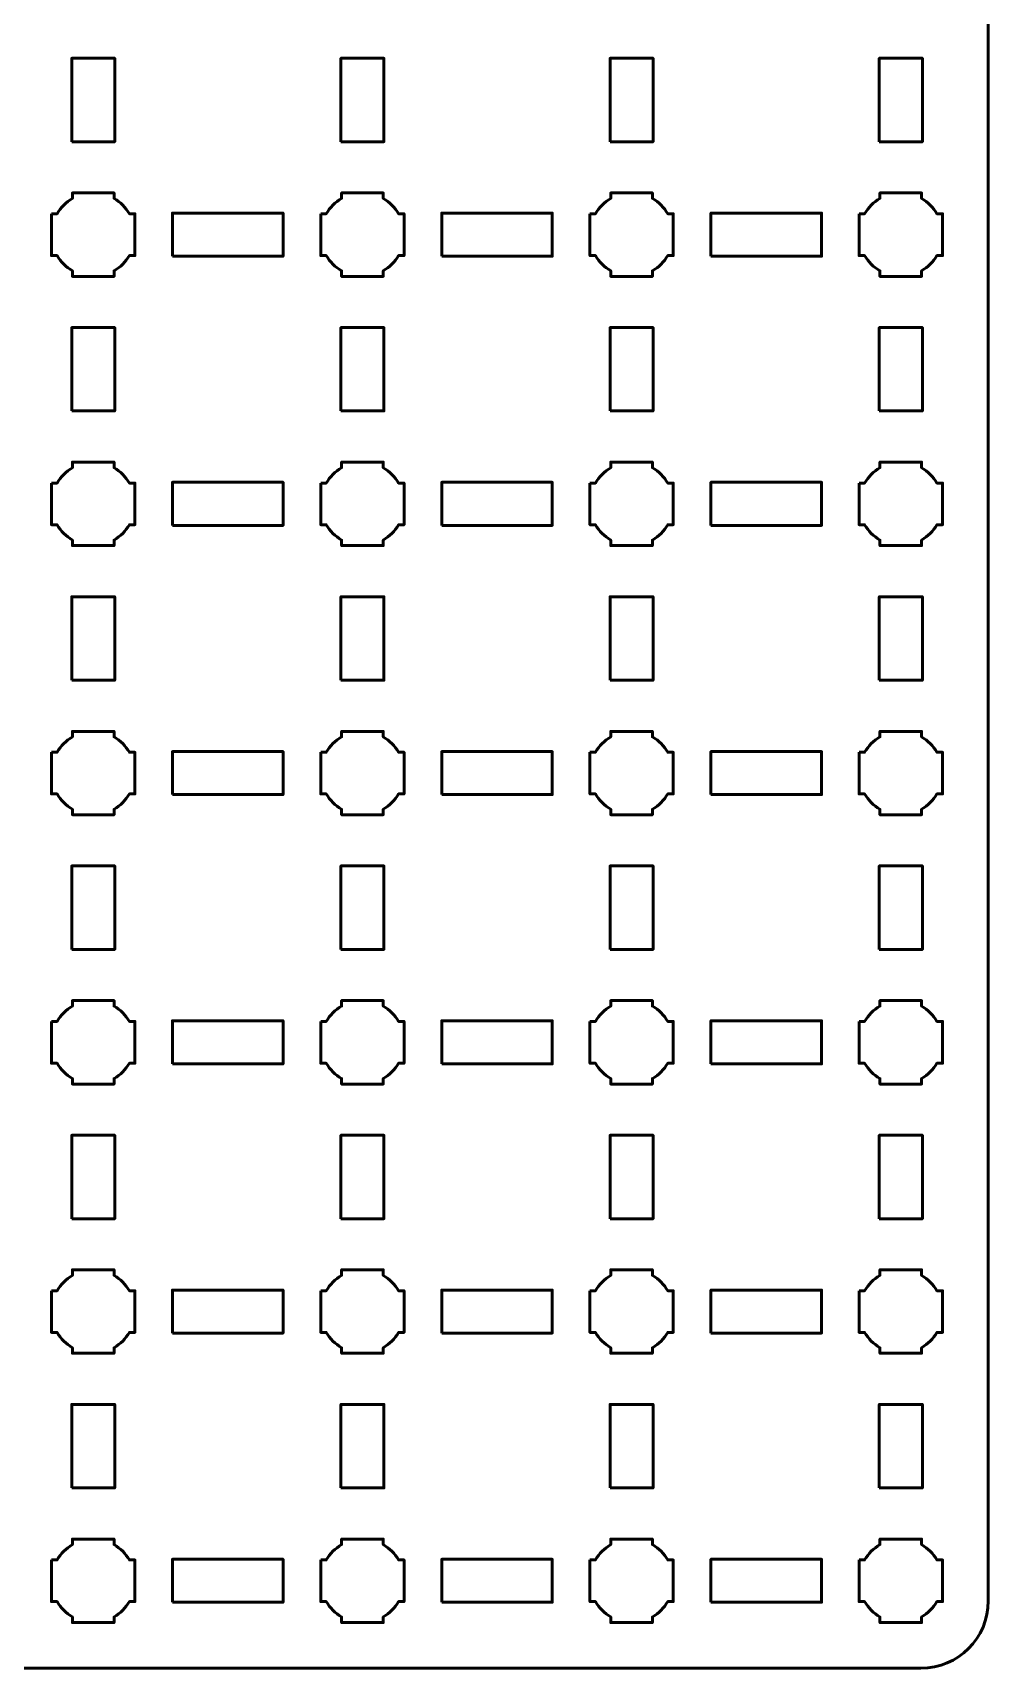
# Model space of a CAD drawing. Header units: centimetres. Extents: x -40.1 to 19.1, y -39.5 to 9.8.
# Drawn here: x 12.05 to 19.15, y -39.5 to -27.35 of the extents above; entities that cross this region are included whole.
import ezdxf

# ---------------------------------------------------------------- set-up
doc = ezdxf.new("R2010")
doc.units = ezdxf.units.CM
doc.header["$MEASUREMENT"] = 0
doc.layers.add('Layer 1', color=7, linetype='Continuous')

msp = doc.modelspace()

# ---------------------------------------------------------------- linework, layer by layer
at = {"layer": 'Layer 1', "color": 250, "lineweight": 53}
for points in [[(12.34, -28.16), (12.66, -28.16), (12.66, -27.54), (12.34, -27.54), (12.34, -28.16)], [(14.34, -28.16), (14.66, -28.16), (14.66, -27.54), (14.34, -27.54), (14.34, -28.16)], [(16.34, -28.16), (16.66, -28.16), (16.66, -27.54), (16.34, -27.54), (16.34, -28.16)], [(18.34, -28.16), (18.66, -28.16), (18.66, -27.54), (18.34, -27.54), (18.34, -28.16)], [(13.08906, -29.01), (13.91094, -29.01), (13.91094, -28.69), (13.08906, -28.69), (13.08906, -29.01)], [(15.08906, -29.01), (15.91094, -29.01), (15.91094, -28.69), (15.08906, -28.69), (15.08906, -29.01)], [(17.08906, -29.01), (17.91094, -29.01), (17.91094, -28.69), (17.08906, -28.69), (17.08906, -29.01)], [(12.34, -30.16), (12.66, -30.16), (12.66, -29.54), (12.34, -29.54), (12.34, -30.16)], [(14.34, -30.16), (14.66, -30.16), (14.66, -29.54), (14.34, -29.54), (14.34, -30.16)], [(16.34, -30.16), (16.66, -30.16), (16.66, -29.54), (16.34, -29.54), (16.34, -30.16)], [(18.34, -30.16), (18.66, -30.16), (18.66, -29.54), (18.34, -29.54), (18.34, -30.16)], [(13.08906, -31.01), (13.91094, -31.01), (13.91094, -30.69), (13.08906, -30.69), (13.08906, -31.01)], [(15.08906, -31.01), (15.91094, -31.01), (15.91094, -30.69), (15.08906, -30.69), (15.08906, -31.01)], [(17.08906, -31.01), (17.91094, -31.01), (17.91094, -30.69), (17.08906, -30.69), (17.08906, -31.01)], [(12.34, -32.16), (12.66, -32.16), (12.66, -31.54), (12.34, -31.54), (12.34, -32.16)], [(14.34, -32.16), (14.66, -32.16), (14.66, -31.54), (14.34, -31.54), (14.34, -32.16)], [(16.34, -32.16), (16.66, -32.16), (16.66, -31.54), (16.34, -31.54), (16.34, -32.16)], [(18.34, -32.16), (18.66, -32.16), (18.66, -31.54), (18.34, -31.54), (18.34, -32.16)], [(13.08906, -33.01), (13.91094, -33.01), (13.91094, -32.69), (13.08906, -32.69), (13.08906, -33.01)], [(15.08906, -33.01), (15.91094, -33.01), (15.91094, -32.69), (15.08906, -32.69), (15.08906, -33.01)], [(17.08906, -33.01), (17.91094, -33.01), (17.91094, -32.69), (17.08906, -32.69), (17.08906, -33.01)], [(12.34, -34.16), (12.66, -34.16), (12.66, -33.54), (12.34, -33.54), (12.34, -34.16)], [(14.34, -34.16), (14.66, -34.16), (14.66, -33.54), (14.34, -33.54), (14.34, -34.16)], [(16.34, -34.16), (16.66, -34.16), (16.66, -33.54), (16.34, -33.54), (16.34, -34.16)], [(18.34, -34.16), (18.66, -34.16), (18.66, -33.54), (18.34, -33.54), (18.34, -34.16)], [(13.08906, -35.01), (13.91094, -35.01), (13.91094, -34.69), (13.08906, -34.69), (13.08906, -35.01)], [(15.08906, -35.01), (15.91094, -35.01), (15.91094, -34.69), (15.08906, -34.69), (15.08906, -35.01)], [(17.08906, -35.01), (17.91094, -35.01), (17.91094, -34.69), (17.08906, -34.69), (17.08906, -35.01)], [(12.34, -36.16), (12.66, -36.16), (12.66, -35.54), (12.34, -35.54), (12.34, -36.16)], [(14.34, -36.16), (14.66, -36.16), (14.66, -35.54), (14.34, -35.54), (14.34, -36.16)], [(16.34, -36.16), (16.66, -36.16), (16.66, -35.54), (16.34, -35.54), (16.34, -36.16)], [(18.34, -36.16), (18.66, -36.16), (18.66, -35.54), (18.34, -35.54), (18.34, -36.16)], [(13.08906, -37.01), (13.91094, -37.01), (13.91094, -36.69), (13.08906, -36.69), (13.08906, -37.01)], [(15.08906, -37.01), (15.91094, -37.01), (15.91094, -36.69), (15.08906, -36.69), (15.08906, -37.01)], [(17.08906, -37.01), (17.91094, -37.01), (17.91094, -36.69), (17.08906, -36.69), (17.08906, -37.01)], [(12.34, -38.16), (12.66, -38.16), (12.66, -37.54), (12.34, -37.54), (12.34, -38.16)], [(14.34, -38.16), (14.66, -38.16), (14.66, -37.54), (14.34, -37.54), (14.34, -38.16)], [(16.34, -38.16), (16.66, -38.16), (16.66, -37.54), (16.34, -37.54), (16.34, -38.16)], [(18.34, -38.16), (18.66, -38.16), (18.66, -37.54), (18.34, -37.54), (18.34, -38.16)], [(13.08906, -39.01), (13.91094, -39.01), (13.91094, -38.69), (13.08906, -38.69), (13.08906, -39.01)], [(15.08906, -39.01), (15.91094, -39.01), (15.91094, -38.69), (15.08906, -38.69), (15.08906, -39.01)], [(17.08906, -39.01), (17.91094, -39.01), (17.91094, -38.69), (17.08906, -38.69), (17.08906, -39.01)]]:
    msp.add_lwpolyline(points, close=True, dxfattribs=at)
msp.add_open_spline([(-40.15, -39), (-40.15, -39), (-40.15, 9.3), (-40.15, 9.3), (-40.15, 9.3), (-40.15, 9.57609), (-39.92609, 9.8), (-39.65, 9.8), (-39.65, 9.8), (-39.65, 9.8), (18.65, 9.8), (18.65, 9.8), (18.65, 9.8), (18.92609, 9.8), (19.15, 9.57609), (19.15, 9.3), (19.15, 9.3), (19.15, 9.3), (19.15, -39), (19.15, -39), (19.15, -39), (19.15, -39.27609), (18.92609, -39.5), (18.65, -39.5), (18.65, -39.5), (18.65, -39.5), (-39.65, -39.5), (-39.65, -39.5), (-39.65, -39.5), (-39.92609, -39.5), (-40.15, -39.27609), (-40.15, -39)], degree=3, knots=[0, 0, 0, 0, 0.125, 0.125, 0.125, 0.125, 0.25, 0.25, 0.25, 0.25, 0.375, 0.375, 0.375, 0.375, 0.5, 0.5, 0.5, 0.5, 0.625, 0.625, 0.625, 0.625, 0.75, 0.75, 0.75, 0.75, 0.875, 0.875, 0.875, 0.875, 1, 1, 1, 1], dxfattribs=at)
at = {"layer": 'Layer 1', "lineweight": 53}
for points in [[(12.19, -28.695), (12.19, -28.695), (12.23149, -28.695), (12.23149, -28.695), (12.23149, -28.695), (12.25872, -28.64795), (12.29795, -28.60872), (12.345, -28.58149), (12.345, -28.58149), (12.345, -28.58149), (12.345, -28.54), (12.345, -28.54), (12.345, -28.54), (12.345, -28.54), (12.5, -28.54), (12.5, -28.54), (12.5, -28.54), (12.5, -28.54), (12.655, -28.54), (12.655, -28.54), (12.655, -28.54), (12.655, -28.54), (12.655, -28.58149), (12.655, -28.58149), (12.655, -28.58149), (12.70205, -28.60872), (12.74128, -28.64795), (12.76851, -28.695), (12.76851, -28.695), (12.76851, -28.695), (12.81, -28.695), (12.81, -28.695), (12.81, -28.695), (12.81, -28.695), (12.81, -28.85), (12.81, -28.85), (12.81, -28.85), (12.81, -28.85), (12.81, -29.005), (12.81, -29.005), (12.81, -29.005), (12.81, -29.005), (12.76851, -29.005), (12.76851, -29.005), (12.76851, -29.005), (12.74128, -29.05205), (12.70205, -29.09128), (12.655, -29.11851), (12.655, -29.11851), (12.655, -29.11851), (12.655, -29.16), (12.655, -29.16), (12.655, -29.16), (12.655, -29.16), (12.5, -29.16), (12.5, -29.16), (12.5, -29.16), (12.5, -29.16), (12.345, -29.16), (12.345, -29.16), (12.345, -29.16), (12.345, -29.16), (12.345, -29.11851), (12.345, -29.11851), (12.345, -29.11851), (12.29795, -29.09128), (12.25872, -29.05205), (12.23149, -29.005), (12.23149, -29.005), (12.23149, -29.005), (12.19, -29.005), (12.19, -29.005), (12.19, -29.005), (12.19, -29.005), (12.19, -28.85), (12.19, -28.85), (12.19, -28.85), (12.19, -28.85), (12.19, -28.695), (12.19, -28.695)], [(14.19, -28.695), (14.19, -28.695), (14.23149, -28.695), (14.23149, -28.695), (14.23149, -28.695), (14.25872, -28.64795), (14.29795, -28.60872), (14.345, -28.58149), (14.345, -28.58149), (14.345, -28.58149), (14.345, -28.54), (14.345, -28.54), (14.345, -28.54), (14.345, -28.54), (14.5, -28.54), (14.5, -28.54), (14.5, -28.54), (14.5, -28.54), (14.655, -28.54), (14.655, -28.54), (14.655, -28.54), (14.655, -28.54), (14.655, -28.58149), (14.655, -28.58149), (14.655, -28.58149), (14.70205, -28.60872), (14.74128, -28.64795), (14.76851, -28.695), (14.76851, -28.695), (14.76851, -28.695), (14.81, -28.695), (14.81, -28.695), (14.81, -28.695), (14.81, -28.695), (14.81, -28.85), (14.81, -28.85), (14.81, -28.85), (14.81, -28.85), (14.81, -29.005), (14.81, -29.005), (14.81, -29.005), (14.81, -29.005), (14.76851, -29.005), (14.76851, -29.005), (14.76851, -29.005), (14.74128, -29.05205), (14.70205, -29.09128), (14.655, -29.11851), (14.655, -29.11851), (14.655, -29.11851), (14.655, -29.16), (14.655, -29.16), (14.655, -29.16), (14.655, -29.16), (14.5, -29.16), (14.5, -29.16), (14.5, -29.16), (14.5, -29.16), (14.345, -29.16), (14.345, -29.16), (14.345, -29.16), (14.345, -29.16), (14.345, -29.11851), (14.345, -29.11851), (14.345, -29.11851), (14.29795, -29.09128), (14.25872, -29.05205), (14.23149, -29.005), (14.23149, -29.005), (14.23149, -29.005), (14.19, -29.005), (14.19, -29.005), (14.19, -29.005), (14.19, -29.005), (14.19, -28.85), (14.19, -28.85), (14.19, -28.85), (14.19, -28.85), (14.19, -28.695), (14.19, -28.695)], [(16.19, -28.695), (16.19, -28.695), (16.23149, -28.695), (16.23149, -28.695), (16.23149, -28.695), (16.25872, -28.64795), (16.29795, -28.60872), (16.345, -28.58149), (16.345, -28.58149), (16.345, -28.58149), (16.345, -28.54), (16.345, -28.54), (16.345, -28.54), (16.345, -28.54), (16.5, -28.54), (16.5, -28.54), (16.5, -28.54), (16.5, -28.54), (16.655, -28.54), (16.655, -28.54), (16.655, -28.54), (16.655, -28.54), (16.655, -28.58149), (16.655, -28.58149), (16.655, -28.58149), (16.70205, -28.60872), (16.74128, -28.64795), (16.76851, -28.695), (16.76851, -28.695), (16.76851, -28.695), (16.81, -28.695), (16.81, -28.695), (16.81, -28.695), (16.81, -28.695), (16.81, -28.85), (16.81, -28.85), (16.81, -28.85), (16.81, -28.85), (16.81, -29.005), (16.81, -29.005), (16.81, -29.005), (16.81, -29.005), (16.76851, -29.005), (16.76851, -29.005), (16.76851, -29.005), (16.74128, -29.05205), (16.70205, -29.09128), (16.655, -29.11851), (16.655, -29.11851), (16.655, -29.11851), (16.655, -29.16), (16.655, -29.16), (16.655, -29.16), (16.655, -29.16), (16.5, -29.16), (16.5, -29.16), (16.5, -29.16), (16.5, -29.16), (16.345, -29.16), (16.345, -29.16), (16.345, -29.16), (16.345, -29.16), (16.345, -29.11851), (16.345, -29.11851), (16.345, -29.11851), (16.29795, -29.09128), (16.25872, -29.05205), (16.23149, -29.005), (16.23149, -29.005), (16.23149, -29.005), (16.19, -29.005), (16.19, -29.005), (16.19, -29.005), (16.19, -29.005), (16.19, -28.85), (16.19, -28.85), (16.19, -28.85), (16.19, -28.85), (16.19, -28.695), (16.19, -28.695)], [(18.19, -28.695), (18.19, -28.695), (18.23149, -28.695), (18.23149, -28.695), (18.23149, -28.695), (18.25872, -28.64795), (18.29795, -28.60872), (18.345, -28.58149), (18.345, -28.58149), (18.345, -28.58149), (18.345, -28.54), (18.345, -28.54), (18.345, -28.54), (18.345, -28.54), (18.5, -28.54), (18.5, -28.54), (18.5, -28.54), (18.5, -28.54), (18.655, -28.54), (18.655, -28.54), (18.655, -28.54), (18.655, -28.54), (18.655, -28.58149), (18.655, -28.58149), (18.655, -28.58149), (18.70205, -28.60872), (18.74128, -28.64795), (18.76851, -28.695), (18.76851, -28.695), (18.76851, -28.695), (18.81, -28.695), (18.81, -28.695), (18.81, -28.695), (18.81, -28.695), (18.81, -28.85), (18.81, -28.85), (18.81, -28.85), (18.81, -28.85), (18.81, -29.005), (18.81, -29.005), (18.81, -29.005), (18.81, -29.005), (18.76851, -29.005), (18.76851, -29.005), (18.76851, -29.005), (18.74128, -29.05205), (18.70205, -29.09128), (18.655, -29.11851), (18.655, -29.11851), (18.655, -29.11851), (18.655, -29.16), (18.655, -29.16), (18.655, -29.16), (18.655, -29.16), (18.5, -29.16), (18.5, -29.16), (18.5, -29.16), (18.5, -29.16), (18.345, -29.16), (18.345, -29.16), (18.345, -29.16), (18.345, -29.16), (18.345, -29.11851), (18.345, -29.11851), (18.345, -29.11851), (18.29795, -29.09128), (18.25872, -29.05205), (18.23149, -29.005), (18.23149, -29.005), (18.23149, -29.005), (18.19, -29.005), (18.19, -29.005), (18.19, -29.005), (18.19, -29.005), (18.19, -28.85), (18.19, -28.85), (18.19, -28.85), (18.19, -28.85), (18.19, -28.695), (18.19, -28.695)], [(12.19, -30.695), (12.19, -30.695), (12.23149, -30.695), (12.23149, -30.695), (12.23149, -30.695), (12.25872, -30.64795), (12.29795, -30.60872), (12.345, -30.58149), (12.345, -30.58149), (12.345, -30.58149), (12.345, -30.54), (12.345, -30.54), (12.345, -30.54), (12.345, -30.54), (12.5, -30.54), (12.5, -30.54), (12.5, -30.54), (12.5, -30.54), (12.655, -30.54), (12.655, -30.54), (12.655, -30.54), (12.655, -30.54), (12.655, -30.58149), (12.655, -30.58149), (12.655, -30.58149), (12.70205, -30.60872), (12.74128, -30.64795), (12.76851, -30.695), (12.76851, -30.695), (12.76851, -30.695), (12.81, -30.695), (12.81, -30.695), (12.81, -30.695), (12.81, -30.695), (12.81, -30.85), (12.81, -30.85), (12.81, -30.85), (12.81, -30.85), (12.81, -31.005), (12.81, -31.005), (12.81, -31.005), (12.81, -31.005), (12.76851, -31.005), (12.76851, -31.005), (12.76851, -31.005), (12.74128, -31.05205), (12.70205, -31.09128), (12.655, -31.11851), (12.655, -31.11851), (12.655, -31.11851), (12.655, -31.16), (12.655, -31.16), (12.655, -31.16), (12.655, -31.16), (12.5, -31.16), (12.5, -31.16), (12.5, -31.16), (12.5, -31.16), (12.345, -31.16), (12.345, -31.16), (12.345, -31.16), (12.345, -31.16), (12.345, -31.11851), (12.345, -31.11851), (12.345, -31.11851), (12.29795, -31.09128), (12.25872, -31.05205), (12.23149, -31.005), (12.23149, -31.005), (12.23149, -31.005), (12.19, -31.005), (12.19, -31.005), (12.19, -31.005), (12.19, -31.005), (12.19, -30.85), (12.19, -30.85), (12.19, -30.85), (12.19, -30.85), (12.19, -30.695), (12.19, -30.695)], [(14.19, -30.695), (14.19, -30.695), (14.23149, -30.695), (14.23149, -30.695), (14.23149, -30.695), (14.25872, -30.64795), (14.29795, -30.60872), (14.345, -30.58149), (14.345, -30.58149), (14.345, -30.58149), (14.345, -30.54), (14.345, -30.54), (14.345, -30.54), (14.345, -30.54), (14.5, -30.54), (14.5, -30.54), (14.5, -30.54), (14.5, -30.54), (14.655, -30.54), (14.655, -30.54), (14.655, -30.54), (14.655, -30.54), (14.655, -30.58149), (14.655, -30.58149), (14.655, -30.58149), (14.70205, -30.60872), (14.74128, -30.64795), (14.76851, -30.695), (14.76851, -30.695), (14.76851, -30.695), (14.81, -30.695), (14.81, -30.695), (14.81, -30.695), (14.81, -30.695), (14.81, -30.85), (14.81, -30.85), (14.81, -30.85), (14.81, -30.85), (14.81, -31.005), (14.81, -31.005), (14.81, -31.005), (14.81, -31.005), (14.76851, -31.005), (14.76851, -31.005), (14.76851, -31.005), (14.74128, -31.05205), (14.70205, -31.09128), (14.655, -31.11851), (14.655, -31.11851), (14.655, -31.11851), (14.655, -31.16), (14.655, -31.16), (14.655, -31.16), (14.655, -31.16), (14.5, -31.16), (14.5, -31.16), (14.5, -31.16), (14.5, -31.16), (14.345, -31.16), (14.345, -31.16), (14.345, -31.16), (14.345, -31.16), (14.345, -31.11851), (14.345, -31.11851), (14.345, -31.11851), (14.29795, -31.09128), (14.25872, -31.05205), (14.23149, -31.005), (14.23149, -31.005), (14.23149, -31.005), (14.19, -31.005), (14.19, -31.005), (14.19, -31.005), (14.19, -31.005), (14.19, -30.85), (14.19, -30.85), (14.19, -30.85), (14.19, -30.85), (14.19, -30.695), (14.19, -30.695)], [(16.19, -30.695), (16.19, -30.695), (16.23149, -30.695), (16.23149, -30.695), (16.23149, -30.695), (16.25872, -30.64795), (16.29795, -30.60872), (16.345, -30.58149), (16.345, -30.58149), (16.345, -30.58149), (16.345, -30.54), (16.345, -30.54), (16.345, -30.54), (16.345, -30.54), (16.5, -30.54), (16.5, -30.54), (16.5, -30.54), (16.5, -30.54), (16.655, -30.54), (16.655, -30.54), (16.655, -30.54), (16.655, -30.54), (16.655, -30.58149), (16.655, -30.58149), (16.655, -30.58149), (16.70205, -30.60872), (16.74128, -30.64795), (16.76851, -30.695), (16.76851, -30.695), (16.76851, -30.695), (16.81, -30.695), (16.81, -30.695), (16.81, -30.695), (16.81, -30.695), (16.81, -30.85), (16.81, -30.85), (16.81, -30.85), (16.81, -30.85), (16.81, -31.005), (16.81, -31.005), (16.81, -31.005), (16.81, -31.005), (16.76851, -31.005), (16.76851, -31.005), (16.76851, -31.005), (16.74128, -31.05205), (16.70205, -31.09128), (16.655, -31.11851), (16.655, -31.11851), (16.655, -31.11851), (16.655, -31.16), (16.655, -31.16), (16.655, -31.16), (16.655, -31.16), (16.5, -31.16), (16.5, -31.16), (16.5, -31.16), (16.5, -31.16), (16.345, -31.16), (16.345, -31.16), (16.345, -31.16), (16.345, -31.16), (16.345, -31.11851), (16.345, -31.11851), (16.345, -31.11851), (16.29795, -31.09128), (16.25872, -31.05205), (16.23149, -31.005), (16.23149, -31.005), (16.23149, -31.005), (16.19, -31.005), (16.19, -31.005), (16.19, -31.005), (16.19, -31.005), (16.19, -30.85), (16.19, -30.85), (16.19, -30.85), (16.19, -30.85), (16.19, -30.695), (16.19, -30.695)], [(18.19, -30.695), (18.19, -30.695), (18.23149, -30.695), (18.23149, -30.695), (18.23149, -30.695), (18.25872, -30.64795), (18.29795, -30.60872), (18.345, -30.58149), (18.345, -30.58149), (18.345, -30.58149), (18.345, -30.54), (18.345, -30.54), (18.345, -30.54), (18.345, -30.54), (18.5, -30.54), (18.5, -30.54), (18.5, -30.54), (18.5, -30.54), (18.655, -30.54), (18.655, -30.54), (18.655, -30.54), (18.655, -30.54), (18.655, -30.58149), (18.655, -30.58149), (18.655, -30.58149), (18.70205, -30.60872), (18.74128, -30.64795), (18.76851, -30.695), (18.76851, -30.695), (18.76851, -30.695), (18.81, -30.695), (18.81, -30.695), (18.81, -30.695), (18.81, -30.695), (18.81, -30.85), (18.81, -30.85), (18.81, -30.85), (18.81, -30.85), (18.81, -31.005), (18.81, -31.005), (18.81, -31.005), (18.81, -31.005), (18.76851, -31.005), (18.76851, -31.005), (18.76851, -31.005), (18.74128, -31.05205), (18.70205, -31.09128), (18.655, -31.11851), (18.655, -31.11851), (18.655, -31.11851), (18.655, -31.16), (18.655, -31.16), (18.655, -31.16), (18.655, -31.16), (18.5, -31.16), (18.5, -31.16), (18.5, -31.16), (18.5, -31.16), (18.345, -31.16), (18.345, -31.16), (18.345, -31.16), (18.345, -31.16), (18.345, -31.11851), (18.345, -31.11851), (18.345, -31.11851), (18.29795, -31.09128), (18.25872, -31.05205), (18.23149, -31.005), (18.23149, -31.005), (18.23149, -31.005), (18.19, -31.005), (18.19, -31.005), (18.19, -31.005), (18.19, -31.005), (18.19, -30.85), (18.19, -30.85), (18.19, -30.85), (18.19, -30.85), (18.19, -30.695), (18.19, -30.695)], [(12.19, -32.695), (12.19, -32.695), (12.23149, -32.695), (12.23149, -32.695), (12.23149, -32.695), (12.25872, -32.64795), (12.29795, -32.60872), (12.345, -32.58149), (12.345, -32.58149), (12.345, -32.58149), (12.345, -32.54), (12.345, -32.54), (12.345, -32.54), (12.345, -32.54), (12.5, -32.54), (12.5, -32.54), (12.5, -32.54), (12.5, -32.54), (12.655, -32.54), (12.655, -32.54), (12.655, -32.54), (12.655, -32.54), (12.655, -32.58149), (12.655, -32.58149), (12.655, -32.58149), (12.70205, -32.60872), (12.74128, -32.64795), (12.76851, -32.695), (12.76851, -32.695), (12.76851, -32.695), (12.81, -32.695), (12.81, -32.695), (12.81, -32.695), (12.81, -32.695), (12.81, -32.85), (12.81, -32.85), (12.81, -32.85), (12.81, -32.85), (12.81, -33.005), (12.81, -33.005), (12.81, -33.005), (12.81, -33.005), (12.76851, -33.005), (12.76851, -33.005), (12.76851, -33.005), (12.74128, -33.05205), (12.70205, -33.09128), (12.655, -33.11851), (12.655, -33.11851), (12.655, -33.11851), (12.655, -33.16), (12.655, -33.16), (12.655, -33.16), (12.655, -33.16), (12.5, -33.16), (12.5, -33.16), (12.5, -33.16), (12.5, -33.16), (12.345, -33.16), (12.345, -33.16), (12.345, -33.16), (12.345, -33.16), (12.345, -33.11851), (12.345, -33.11851), (12.345, -33.11851), (12.29795, -33.09128), (12.25872, -33.05205), (12.23149, -33.005), (12.23149, -33.005), (12.23149, -33.005), (12.19, -33.005), (12.19, -33.005), (12.19, -33.005), (12.19, -33.005), (12.19, -32.85), (12.19, -32.85), (12.19, -32.85), (12.19, -32.85), (12.19, -32.695), (12.19, -32.695)], [(14.19, -32.695), (14.19, -32.695), (14.23149, -32.695), (14.23149, -32.695), (14.23149, -32.695), (14.25872, -32.64795), (14.29795, -32.60872), (14.345, -32.58149), (14.345, -32.58149), (14.345, -32.58149), (14.345, -32.54), (14.345, -32.54), (14.345, -32.54), (14.345, -32.54), (14.5, -32.54), (14.5, -32.54), (14.5, -32.54), (14.5, -32.54), (14.655, -32.54), (14.655, -32.54), (14.655, -32.54), (14.655, -32.54), (14.655, -32.58149), (14.655, -32.58149), (14.655, -32.58149), (14.70205, -32.60872), (14.74128, -32.64795), (14.76851, -32.695), (14.76851, -32.695), (14.76851, -32.695), (14.81, -32.695), (14.81, -32.695), (14.81, -32.695), (14.81, -32.695), (14.81, -32.85), (14.81, -32.85), (14.81, -32.85), (14.81, -32.85), (14.81, -33.005), (14.81, -33.005), (14.81, -33.005), (14.81, -33.005), (14.76851, -33.005), (14.76851, -33.005), (14.76851, -33.005), (14.74128, -33.05205), (14.70205, -33.09128), (14.655, -33.11851), (14.655, -33.11851), (14.655, -33.11851), (14.655, -33.16), (14.655, -33.16), (14.655, -33.16), (14.655, -33.16), (14.5, -33.16), (14.5, -33.16), (14.5, -33.16), (14.5, -33.16), (14.345, -33.16), (14.345, -33.16), (14.345, -33.16), (14.345, -33.16), (14.345, -33.11851), (14.345, -33.11851), (14.345, -33.11851), (14.29795, -33.09128), (14.25872, -33.05205), (14.23149, -33.005), (14.23149, -33.005), (14.23149, -33.005), (14.19, -33.005), (14.19, -33.005), (14.19, -33.005), (14.19, -33.005), (14.19, -32.85), (14.19, -32.85), (14.19, -32.85), (14.19, -32.85), (14.19, -32.695), (14.19, -32.695)], [(16.19, -32.695), (16.19, -32.695), (16.23149, -32.695), (16.23149, -32.695), (16.23149, -32.695), (16.25872, -32.64795), (16.29795, -32.60872), (16.345, -32.58149), (16.345, -32.58149), (16.345, -32.58149), (16.345, -32.54), (16.345, -32.54), (16.345, -32.54), (16.345, -32.54), (16.5, -32.54), (16.5, -32.54), (16.5, -32.54), (16.5, -32.54), (16.655, -32.54), (16.655, -32.54), (16.655, -32.54), (16.655, -32.54), (16.655, -32.58149), (16.655, -32.58149), (16.655, -32.58149), (16.70205, -32.60872), (16.74128, -32.64795), (16.76851, -32.695), (16.76851, -32.695), (16.76851, -32.695), (16.81, -32.695), (16.81, -32.695), (16.81, -32.695), (16.81, -32.695), (16.81, -32.85), (16.81, -32.85), (16.81, -32.85), (16.81, -32.85), (16.81, -33.005), (16.81, -33.005), (16.81, -33.005), (16.81, -33.005), (16.76851, -33.005), (16.76851, -33.005), (16.76851, -33.005), (16.74128, -33.05205), (16.70205, -33.09128), (16.655, -33.11851), (16.655, -33.11851), (16.655, -33.11851), (16.655, -33.16), (16.655, -33.16), (16.655, -33.16), (16.655, -33.16), (16.5, -33.16), (16.5, -33.16), (16.5, -33.16), (16.5, -33.16), (16.345, -33.16), (16.345, -33.16), (16.345, -33.16), (16.345, -33.16), (16.345, -33.11851), (16.345, -33.11851), (16.345, -33.11851), (16.29795, -33.09128), (16.25872, -33.05205), (16.23149, -33.005), (16.23149, -33.005), (16.23149, -33.005), (16.19, -33.005), (16.19, -33.005), (16.19, -33.005), (16.19, -33.005), (16.19, -32.85), (16.19, -32.85), (16.19, -32.85), (16.19, -32.85), (16.19, -32.695), (16.19, -32.695)], [(18.19, -32.695), (18.19, -32.695), (18.23149, -32.695), (18.23149, -32.695), (18.23149, -32.695), (18.25872, -32.64795), (18.29795, -32.60872), (18.345, -32.58149), (18.345, -32.58149), (18.345, -32.58149), (18.345, -32.54), (18.345, -32.54), (18.345, -32.54), (18.345, -32.54), (18.5, -32.54), (18.5, -32.54), (18.5, -32.54), (18.5, -32.54), (18.655, -32.54), (18.655, -32.54), (18.655, -32.54), (18.655, -32.54), (18.655, -32.58149), (18.655, -32.58149), (18.655, -32.58149), (18.70205, -32.60872), (18.74128, -32.64795), (18.76851, -32.695), (18.76851, -32.695), (18.76851, -32.695), (18.81, -32.695), (18.81, -32.695), (18.81, -32.695), (18.81, -32.695), (18.81, -32.85), (18.81, -32.85), (18.81, -32.85), (18.81, -32.85), (18.81, -33.005), (18.81, -33.005), (18.81, -33.005), (18.81, -33.005), (18.76851, -33.005), (18.76851, -33.005), (18.76851, -33.005), (18.74128, -33.05205), (18.70205, -33.09128), (18.655, -33.11851), (18.655, -33.11851), (18.655, -33.11851), (18.655, -33.16), (18.655, -33.16), (18.655, -33.16), (18.655, -33.16), (18.5, -33.16), (18.5, -33.16), (18.5, -33.16), (18.5, -33.16), (18.345, -33.16), (18.345, -33.16), (18.345, -33.16), (18.345, -33.16), (18.345, -33.11851), (18.345, -33.11851), (18.345, -33.11851), (18.29795, -33.09128), (18.25872, -33.05205), (18.23149, -33.005), (18.23149, -33.005), (18.23149, -33.005), (18.19, -33.005), (18.19, -33.005), (18.19, -33.005), (18.19, -33.005), (18.19, -32.85), (18.19, -32.85), (18.19, -32.85), (18.19, -32.85), (18.19, -32.695), (18.19, -32.695)], [(12.19, -34.695), (12.19, -34.695), (12.23149, -34.695), (12.23149, -34.695), (12.23149, -34.695), (12.25872, -34.64795), (12.29795, -34.60872), (12.345, -34.58149), (12.345, -34.58149), (12.345, -34.58149), (12.345, -34.54), (12.345, -34.54), (12.345, -34.54), (12.345, -34.54), (12.5, -34.54), (12.5, -34.54), (12.5, -34.54), (12.5, -34.54), (12.655, -34.54), (12.655, -34.54), (12.655, -34.54), (12.655, -34.54), (12.655, -34.58149), (12.655, -34.58149), (12.655, -34.58149), (12.70205, -34.60872), (12.74128, -34.64795), (12.76851, -34.695), (12.76851, -34.695), (12.76851, -34.695), (12.81, -34.695), (12.81, -34.695), (12.81, -34.695), (12.81, -34.695), (12.81, -34.85), (12.81, -34.85), (12.81, -34.85), (12.81, -34.85), (12.81, -35.005), (12.81, -35.005), (12.81, -35.005), (12.81, -35.005), (12.76851, -35.005), (12.76851, -35.005), (12.76851, -35.005), (12.74128, -35.05205), (12.70205, -35.09128), (12.655, -35.11851), (12.655, -35.11851), (12.655, -35.11851), (12.655, -35.16), (12.655, -35.16), (12.655, -35.16), (12.655, -35.16), (12.5, -35.16), (12.5, -35.16), (12.5, -35.16), (12.5, -35.16), (12.345, -35.16), (12.345, -35.16), (12.345, -35.16), (12.345, -35.16), (12.345, -35.11851), (12.345, -35.11851), (12.345, -35.11851), (12.29795, -35.09128), (12.25872, -35.05205), (12.23149, -35.005), (12.23149, -35.005), (12.23149, -35.005), (12.19, -35.005), (12.19, -35.005), (12.19, -35.005), (12.19, -35.005), (12.19, -34.85), (12.19, -34.85), (12.19, -34.85), (12.19, -34.85), (12.19, -34.695), (12.19, -34.695)], [(14.19, -34.695), (14.19, -34.695), (14.23149, -34.695), (14.23149, -34.695), (14.23149, -34.695), (14.25872, -34.64795), (14.29795, -34.60872), (14.345, -34.58149), (14.345, -34.58149), (14.345, -34.58149), (14.345, -34.54), (14.345, -34.54), (14.345, -34.54), (14.345, -34.54), (14.5, -34.54), (14.5, -34.54), (14.5, -34.54), (14.5, -34.54), (14.655, -34.54), (14.655, -34.54), (14.655, -34.54), (14.655, -34.54), (14.655, -34.58149), (14.655, -34.58149), (14.655, -34.58149), (14.70205, -34.60872), (14.74128, -34.64795), (14.76851, -34.695), (14.76851, -34.695), (14.76851, -34.695), (14.81, -34.695), (14.81, -34.695), (14.81, -34.695), (14.81, -34.695), (14.81, -34.85), (14.81, -34.85), (14.81, -34.85), (14.81, -34.85), (14.81, -35.005), (14.81, -35.005), (14.81, -35.005), (14.81, -35.005), (14.76851, -35.005), (14.76851, -35.005), (14.76851, -35.005), (14.74128, -35.05205), (14.70205, -35.09128), (14.655, -35.11851), (14.655, -35.11851), (14.655, -35.11851), (14.655, -35.16), (14.655, -35.16), (14.655, -35.16), (14.655, -35.16), (14.5, -35.16), (14.5, -35.16), (14.5, -35.16), (14.5, -35.16), (14.345, -35.16), (14.345, -35.16), (14.345, -35.16), (14.345, -35.16), (14.345, -35.11851), (14.345, -35.11851), (14.345, -35.11851), (14.29795, -35.09128), (14.25872, -35.05205), (14.23149, -35.005), (14.23149, -35.005), (14.23149, -35.005), (14.19, -35.005), (14.19, -35.005), (14.19, -35.005), (14.19, -35.005), (14.19, -34.85), (14.19, -34.85), (14.19, -34.85), (14.19, -34.85), (14.19, -34.695), (14.19, -34.695)], [(16.19, -34.695), (16.19, -34.695), (16.23149, -34.695), (16.23149, -34.695), (16.23149, -34.695), (16.25872, -34.64795), (16.29795, -34.60872), (16.345, -34.58149), (16.345, -34.58149), (16.345, -34.58149), (16.345, -34.54), (16.345, -34.54), (16.345, -34.54), (16.345, -34.54), (16.5, -34.54), (16.5, -34.54), (16.5, -34.54), (16.5, -34.54), (16.655, -34.54), (16.655, -34.54), (16.655, -34.54), (16.655, -34.54), (16.655, -34.58149), (16.655, -34.58149), (16.655, -34.58149), (16.70205, -34.60872), (16.74128, -34.64795), (16.76851, -34.695), (16.76851, -34.695), (16.76851, -34.695), (16.81, -34.695), (16.81, -34.695), (16.81, -34.695), (16.81, -34.695), (16.81, -34.85), (16.81, -34.85), (16.81, -34.85), (16.81, -34.85), (16.81, -35.005), (16.81, -35.005), (16.81, -35.005), (16.81, -35.005), (16.76851, -35.005), (16.76851, -35.005), (16.76851, -35.005), (16.74128, -35.05205), (16.70205, -35.09128), (16.655, -35.11851), (16.655, -35.11851), (16.655, -35.11851), (16.655, -35.16), (16.655, -35.16), (16.655, -35.16), (16.655, -35.16), (16.5, -35.16), (16.5, -35.16), (16.5, -35.16), (16.5, -35.16), (16.345, -35.16), (16.345, -35.16), (16.345, -35.16), (16.345, -35.16), (16.345, -35.11851), (16.345, -35.11851), (16.345, -35.11851), (16.29795, -35.09128), (16.25872, -35.05205), (16.23149, -35.005), (16.23149, -35.005), (16.23149, -35.005), (16.19, -35.005), (16.19, -35.005), (16.19, -35.005), (16.19, -35.005), (16.19, -34.85), (16.19, -34.85), (16.19, -34.85), (16.19, -34.85), (16.19, -34.695), (16.19, -34.695)], [(18.19, -34.695), (18.19, -34.695), (18.23149, -34.695), (18.23149, -34.695), (18.23149, -34.695), (18.25872, -34.64795), (18.29795, -34.60872), (18.345, -34.58149), (18.345, -34.58149), (18.345, -34.58149), (18.345, -34.54), (18.345, -34.54), (18.345, -34.54), (18.345, -34.54), (18.5, -34.54), (18.5, -34.54), (18.5, -34.54), (18.5, -34.54), (18.655, -34.54), (18.655, -34.54), (18.655, -34.54), (18.655, -34.54), (18.655, -34.58149), (18.655, -34.58149), (18.655, -34.58149), (18.70205, -34.60872), (18.74128, -34.64795), (18.76851, -34.695), (18.76851, -34.695), (18.76851, -34.695), (18.81, -34.695), (18.81, -34.695), (18.81, -34.695), (18.81, -34.695), (18.81, -34.85), (18.81, -34.85), (18.81, -34.85), (18.81, -34.85), (18.81, -35.005), (18.81, -35.005), (18.81, -35.005), (18.81, -35.005), (18.76851, -35.005), (18.76851, -35.005), (18.76851, -35.005), (18.74128, -35.05205), (18.70205, -35.09128), (18.655, -35.11851), (18.655, -35.11851), (18.655, -35.11851), (18.655, -35.16), (18.655, -35.16), (18.655, -35.16), (18.655, -35.16), (18.5, -35.16), (18.5, -35.16), (18.5, -35.16), (18.5, -35.16), (18.345, -35.16), (18.345, -35.16), (18.345, -35.16), (18.345, -35.16), (18.345, -35.11851), (18.345, -35.11851), (18.345, -35.11851), (18.29795, -35.09128), (18.25872, -35.05205), (18.23149, -35.005), (18.23149, -35.005), (18.23149, -35.005), (18.19, -35.005), (18.19, -35.005), (18.19, -35.005), (18.19, -35.005), (18.19, -34.85), (18.19, -34.85), (18.19, -34.85), (18.19, -34.85), (18.19, -34.695), (18.19, -34.695)], [(12.19, -36.695), (12.19, -36.695), (12.23149, -36.695), (12.23149, -36.695), (12.23149, -36.695), (12.25872, -36.64795), (12.29795, -36.60872), (12.345, -36.58149), (12.345, -36.58149), (12.345, -36.58149), (12.345, -36.54), (12.345, -36.54), (12.345, -36.54), (12.345, -36.54), (12.5, -36.54), (12.5, -36.54), (12.5, -36.54), (12.5, -36.54), (12.655, -36.54), (12.655, -36.54), (12.655, -36.54), (12.655, -36.54), (12.655, -36.58149), (12.655, -36.58149), (12.655, -36.58149), (12.70205, -36.60872), (12.74128, -36.64795), (12.76851, -36.695), (12.76851, -36.695), (12.76851, -36.695), (12.81, -36.695), (12.81, -36.695), (12.81, -36.695), (12.81, -36.695), (12.81, -36.85), (12.81, -36.85), (12.81, -36.85), (12.81, -36.85), (12.81, -37.005), (12.81, -37.005), (12.81, -37.005), (12.81, -37.005), (12.76851, -37.005), (12.76851, -37.005), (12.76851, -37.005), (12.74128, -37.05205), (12.70205, -37.09128), (12.655, -37.11851), (12.655, -37.11851), (12.655, -37.11851), (12.655, -37.16), (12.655, -37.16), (12.655, -37.16), (12.655, -37.16), (12.5, -37.16), (12.5, -37.16), (12.5, -37.16), (12.5, -37.16), (12.345, -37.16), (12.345, -37.16), (12.345, -37.16), (12.345, -37.16), (12.345, -37.11851), (12.345, -37.11851), (12.345, -37.11851), (12.29795, -37.09128), (12.25872, -37.05205), (12.23149, -37.005), (12.23149, -37.005), (12.23149, -37.005), (12.19, -37.005), (12.19, -37.005), (12.19, -37.005), (12.19, -37.005), (12.19, -36.85), (12.19, -36.85), (12.19, -36.85), (12.19, -36.85), (12.19, -36.695), (12.19, -36.695)], [(14.19, -36.695), (14.19, -36.695), (14.23149, -36.695), (14.23149, -36.695), (14.23149, -36.695), (14.25872, -36.64795), (14.29795, -36.60872), (14.345, -36.58149), (14.345, -36.58149), (14.345, -36.58149), (14.345, -36.54), (14.345, -36.54), (14.345, -36.54), (14.345, -36.54), (14.5, -36.54), (14.5, -36.54), (14.5, -36.54), (14.5, -36.54), (14.655, -36.54), (14.655, -36.54), (14.655, -36.54), (14.655, -36.54), (14.655, -36.58149), (14.655, -36.58149), (14.655, -36.58149), (14.70205, -36.60872), (14.74128, -36.64795), (14.76851, -36.695), (14.76851, -36.695), (14.76851, -36.695), (14.81, -36.695), (14.81, -36.695), (14.81, -36.695), (14.81, -36.695), (14.81, -36.85), (14.81, -36.85), (14.81, -36.85), (14.81, -36.85), (14.81, -37.005), (14.81, -37.005), (14.81, -37.005), (14.81, -37.005), (14.76851, -37.005), (14.76851, -37.005), (14.76851, -37.005), (14.74128, -37.05205), (14.70205, -37.09128), (14.655, -37.11851), (14.655, -37.11851), (14.655, -37.11851), (14.655, -37.16), (14.655, -37.16), (14.655, -37.16), (14.655, -37.16), (14.5, -37.16), (14.5, -37.16), (14.5, -37.16), (14.5, -37.16), (14.345, -37.16), (14.345, -37.16), (14.345, -37.16), (14.345, -37.16), (14.345, -37.11851), (14.345, -37.11851), (14.345, -37.11851), (14.29795, -37.09128), (14.25872, -37.05205), (14.23149, -37.005), (14.23149, -37.005), (14.23149, -37.005), (14.19, -37.005), (14.19, -37.005), (14.19, -37.005), (14.19, -37.005), (14.19, -36.85), (14.19, -36.85), (14.19, -36.85), (14.19, -36.85), (14.19, -36.695), (14.19, -36.695)], [(16.19, -36.695), (16.19, -36.695), (16.23149, -36.695), (16.23149, -36.695), (16.23149, -36.695), (16.25872, -36.64795), (16.29795, -36.60872), (16.345, -36.58149), (16.345, -36.58149), (16.345, -36.58149), (16.345, -36.54), (16.345, -36.54), (16.345, -36.54), (16.345, -36.54), (16.5, -36.54), (16.5, -36.54), (16.5, -36.54), (16.5, -36.54), (16.655, -36.54), (16.655, -36.54), (16.655, -36.54), (16.655, -36.54), (16.655, -36.58149), (16.655, -36.58149), (16.655, -36.58149), (16.70205, -36.60872), (16.74128, -36.64795), (16.76851, -36.695), (16.76851, -36.695), (16.76851, -36.695), (16.81, -36.695), (16.81, -36.695), (16.81, -36.695), (16.81, -36.695), (16.81, -36.85), (16.81, -36.85), (16.81, -36.85), (16.81, -36.85), (16.81, -37.005), (16.81, -37.005), (16.81, -37.005), (16.81, -37.005), (16.76851, -37.005), (16.76851, -37.005), (16.76851, -37.005), (16.74128, -37.05205), (16.70205, -37.09128), (16.655, -37.11851), (16.655, -37.11851), (16.655, -37.11851), (16.655, -37.16), (16.655, -37.16), (16.655, -37.16), (16.655, -37.16), (16.5, -37.16), (16.5, -37.16), (16.5, -37.16), (16.5, -37.16), (16.345, -37.16), (16.345, -37.16), (16.345, -37.16), (16.345, -37.16), (16.345, -37.11851), (16.345, -37.11851), (16.345, -37.11851), (16.29795, -37.09128), (16.25872, -37.05205), (16.23149, -37.005), (16.23149, -37.005), (16.23149, -37.005), (16.19, -37.005), (16.19, -37.005), (16.19, -37.005), (16.19, -37.005), (16.19, -36.85), (16.19, -36.85), (16.19, -36.85), (16.19, -36.85), (16.19, -36.695), (16.19, -36.695)], [(18.19, -36.695), (18.19, -36.695), (18.23149, -36.695), (18.23149, -36.695), (18.23149, -36.695), (18.25872, -36.64795), (18.29795, -36.60872), (18.345, -36.58149), (18.345, -36.58149), (18.345, -36.58149), (18.345, -36.54), (18.345, -36.54), (18.345, -36.54), (18.345, -36.54), (18.5, -36.54), (18.5, -36.54), (18.5, -36.54), (18.5, -36.54), (18.655, -36.54), (18.655, -36.54), (18.655, -36.54), (18.655, -36.54), (18.655, -36.58149), (18.655, -36.58149), (18.655, -36.58149), (18.70205, -36.60872), (18.74128, -36.64795), (18.76851, -36.695), (18.76851, -36.695), (18.76851, -36.695), (18.81, -36.695), (18.81, -36.695), (18.81, -36.695), (18.81, -36.695), (18.81, -36.85), (18.81, -36.85), (18.81, -36.85), (18.81, -36.85), (18.81, -37.005), (18.81, -37.005), (18.81, -37.005), (18.81, -37.005), (18.76851, -37.005), (18.76851, -37.005), (18.76851, -37.005), (18.74128, -37.05205), (18.70205, -37.09128), (18.655, -37.11851), (18.655, -37.11851), (18.655, -37.11851), (18.655, -37.16), (18.655, -37.16), (18.655, -37.16), (18.655, -37.16), (18.5, -37.16), (18.5, -37.16), (18.5, -37.16), (18.5, -37.16), (18.345, -37.16), (18.345, -37.16), (18.345, -37.16), (18.345, -37.16), (18.345, -37.11851), (18.345, -37.11851), (18.345, -37.11851), (18.29795, -37.09128), (18.25872, -37.05205), (18.23149, -37.005), (18.23149, -37.005), (18.23149, -37.005), (18.19, -37.005), (18.19, -37.005), (18.19, -37.005), (18.19, -37.005), (18.19, -36.85), (18.19, -36.85), (18.19, -36.85), (18.19, -36.85), (18.19, -36.695), (18.19, -36.695)], [(12.19, -38.695), (12.19, -38.695), (12.23149, -38.695), (12.23149, -38.695), (12.23149, -38.695), (12.25872, -38.64795), (12.29795, -38.60872), (12.345, -38.58149), (12.345, -38.58149), (12.345, -38.58149), (12.345, -38.54), (12.345, -38.54), (12.345, -38.54), (12.345, -38.54), (12.5, -38.54), (12.5, -38.54), (12.5, -38.54), (12.5, -38.54), (12.655, -38.54), (12.655, -38.54), (12.655, -38.54), (12.655, -38.54), (12.655, -38.58149), (12.655, -38.58149), (12.655, -38.58149), (12.70205, -38.60872), (12.74128, -38.64795), (12.76851, -38.695), (12.76851, -38.695), (12.76851, -38.695), (12.81, -38.695), (12.81, -38.695), (12.81, -38.695), (12.81, -38.695), (12.81, -38.85), (12.81, -38.85), (12.81, -38.85), (12.81, -38.85), (12.81, -39.005), (12.81, -39.005), (12.81, -39.005), (12.81, -39.005), (12.76851, -39.005), (12.76851, -39.005), (12.76851, -39.005), (12.74128, -39.05205), (12.70205, -39.09128), (12.655, -39.11851), (12.655, -39.11851), (12.655, -39.11851), (12.655, -39.16), (12.655, -39.16), (12.655, -39.16), (12.655, -39.16), (12.5, -39.16), (12.5, -39.16), (12.5, -39.16), (12.5, -39.16), (12.345, -39.16), (12.345, -39.16), (12.345, -39.16), (12.345, -39.16), (12.345, -39.11851), (12.345, -39.11851), (12.345, -39.11851), (12.29795, -39.09128), (12.25872, -39.05205), (12.23149, -39.005), (12.23149, -39.005), (12.23149, -39.005), (12.19, -39.005), (12.19, -39.005), (12.19, -39.005), (12.19, -39.005), (12.19, -38.85), (12.19, -38.85), (12.19, -38.85), (12.19, -38.85), (12.19, -38.695), (12.19, -38.695)], [(14.19, -38.695), (14.19, -38.695), (14.23149, -38.695), (14.23149, -38.695), (14.23149, -38.695), (14.25872, -38.64795), (14.29795, -38.60872), (14.345, -38.58149), (14.345, -38.58149), (14.345, -38.58149), (14.345, -38.54), (14.345, -38.54), (14.345, -38.54), (14.345, -38.54), (14.5, -38.54), (14.5, -38.54), (14.5, -38.54), (14.5, -38.54), (14.655, -38.54), (14.655, -38.54), (14.655, -38.54), (14.655, -38.54), (14.655, -38.58149), (14.655, -38.58149), (14.655, -38.58149), (14.70205, -38.60872), (14.74128, -38.64795), (14.76851, -38.695), (14.76851, -38.695), (14.76851, -38.695), (14.81, -38.695), (14.81, -38.695), (14.81, -38.695), (14.81, -38.695), (14.81, -38.85), (14.81, -38.85), (14.81, -38.85), (14.81, -38.85), (14.81, -39.005), (14.81, -39.005), (14.81, -39.005), (14.81, -39.005), (14.76851, -39.005), (14.76851, -39.005), (14.76851, -39.005), (14.74128, -39.05205), (14.70205, -39.09128), (14.655, -39.11851), (14.655, -39.11851), (14.655, -39.11851), (14.655, -39.16), (14.655, -39.16), (14.655, -39.16), (14.655, -39.16), (14.5, -39.16), (14.5, -39.16), (14.5, -39.16), (14.5, -39.16), (14.345, -39.16), (14.345, -39.16), (14.345, -39.16), (14.345, -39.16), (14.345, -39.11851), (14.345, -39.11851), (14.345, -39.11851), (14.29795, -39.09128), (14.25872, -39.05205), (14.23149, -39.005), (14.23149, -39.005), (14.23149, -39.005), (14.19, -39.005), (14.19, -39.005), (14.19, -39.005), (14.19, -39.005), (14.19, -38.85), (14.19, -38.85), (14.19, -38.85), (14.19, -38.85), (14.19, -38.695), (14.19, -38.695)], [(16.19, -38.695), (16.19, -38.695), (16.23149, -38.695), (16.23149, -38.695), (16.23149, -38.695), (16.25872, -38.64795), (16.29795, -38.60872), (16.345, -38.58149), (16.345, -38.58149), (16.345, -38.58149), (16.345, -38.54), (16.345, -38.54), (16.345, -38.54), (16.345, -38.54), (16.5, -38.54), (16.5, -38.54), (16.5, -38.54), (16.5, -38.54), (16.655, -38.54), (16.655, -38.54), (16.655, -38.54), (16.655, -38.54), (16.655, -38.58149), (16.655, -38.58149), (16.655, -38.58149), (16.70205, -38.60872), (16.74128, -38.64795), (16.76851, -38.695), (16.76851, -38.695), (16.76851, -38.695), (16.81, -38.695), (16.81, -38.695), (16.81, -38.695), (16.81, -38.695), (16.81, -38.85), (16.81, -38.85), (16.81, -38.85), (16.81, -38.85), (16.81, -39.005), (16.81, -39.005), (16.81, -39.005), (16.81, -39.005), (16.76851, -39.005), (16.76851, -39.005), (16.76851, -39.005), (16.74128, -39.05205), (16.70205, -39.09128), (16.655, -39.11851), (16.655, -39.11851), (16.655, -39.11851), (16.655, -39.16), (16.655, -39.16), (16.655, -39.16), (16.655, -39.16), (16.5, -39.16), (16.5, -39.16), (16.5, -39.16), (16.5, -39.16), (16.345, -39.16), (16.345, -39.16), (16.345, -39.16), (16.345, -39.16), (16.345, -39.11851), (16.345, -39.11851), (16.345, -39.11851), (16.29795, -39.09128), (16.25872, -39.05205), (16.23149, -39.005), (16.23149, -39.005), (16.23149, -39.005), (16.19, -39.005), (16.19, -39.005), (16.19, -39.005), (16.19, -39.005), (16.19, -38.85), (16.19, -38.85), (16.19, -38.85), (16.19, -38.85), (16.19, -38.695), (16.19, -38.695)], [(18.19, -38.695), (18.19, -38.695), (18.23149, -38.695), (18.23149, -38.695), (18.23149, -38.695), (18.25872, -38.64795), (18.29795, -38.60872), (18.345, -38.58149), (18.345, -38.58149), (18.345, -38.58149), (18.345, -38.54), (18.345, -38.54), (18.345, -38.54), (18.345, -38.54), (18.5, -38.54), (18.5, -38.54), (18.5, -38.54), (18.5, -38.54), (18.655, -38.54), (18.655, -38.54), (18.655, -38.54), (18.655, -38.54), (18.655, -38.58149), (18.655, -38.58149), (18.655, -38.58149), (18.70205, -38.60872), (18.74128, -38.64795), (18.76851, -38.695), (18.76851, -38.695), (18.76851, -38.695), (18.81, -38.695), (18.81, -38.695), (18.81, -38.695), (18.81, -38.695), (18.81, -38.85), (18.81, -38.85), (18.81, -38.85), (18.81, -38.85), (18.81, -39.005), (18.81, -39.005), (18.81, -39.005), (18.81, -39.005), (18.76851, -39.005), (18.76851, -39.005), (18.76851, -39.005), (18.74128, -39.05205), (18.70205, -39.09128), (18.655, -39.11851), (18.655, -39.11851), (18.655, -39.11851), (18.655, -39.16), (18.655, -39.16), (18.655, -39.16), (18.655, -39.16), (18.5, -39.16), (18.5, -39.16), (18.5, -39.16), (18.5, -39.16), (18.345, -39.16), (18.345, -39.16), (18.345, -39.16), (18.345, -39.16), (18.345, -39.11851), (18.345, -39.11851), (18.345, -39.11851), (18.29795, -39.09128), (18.25872, -39.05205), (18.23149, -39.005), (18.23149, -39.005), (18.23149, -39.005), (18.19, -39.005), (18.19, -39.005), (18.19, -39.005), (18.19, -39.005), (18.19, -38.85), (18.19, -38.85), (18.19, -38.85), (18.19, -38.85), (18.19, -38.695), (18.19, -38.695)]]:
    msp.add_open_spline(points, degree=3, knots=[0, 0, 0, 0, 0.05, 0.05, 0.05, 0.05, 0.1, 0.1, 0.1, 0.1, 0.15, 0.15, 0.15, 0.15, 0.2, 0.2, 0.2, 0.2, 0.25, 0.25, 0.25, 0.25, 0.3, 0.3, 0.3, 0.3, 0.35, 0.35, 0.35, 0.35, 0.4, 0.4, 0.4, 0.4, 0.45, 0.45, 0.45, 0.45, 0.5, 0.5, 0.5, 0.5, 0.55, 0.55, 0.55, 0.55, 0.6, 0.6, 0.6, 0.6, 0.65, 0.65, 0.65, 0.65, 0.7, 0.7, 0.7, 0.7, 0.75, 0.75, 0.75, 0.75, 0.8, 0.8, 0.8, 0.8, 0.85, 0.85, 0.85, 0.85, 0.9, 0.9, 0.9, 0.9, 0.95, 0.95, 0.95, 0.95, 1, 1, 1, 1], dxfattribs=at)

doc.saveas('drawing.dxf')
